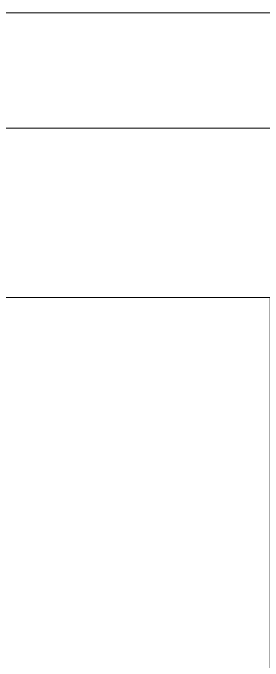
# Model space of a CAD drawing. Header units: millimetres. Extents: x -2171 to 1563, y -1758 to -1505.
# Drawn here: x -145.52 to -143.45, y -1737.28 to -1731.93 of the extents above; entities that cross this region are included whole.
import ezdxf

# ---------------------------------------------------------------- set-up
doc = ezdxf.new("R2010")
doc.units = ezdxf.units.MM
doc.linetypes.add('Wipeout_Contour', pattern=[1000, 0, -1000])
doc.layers.add('Structural - Bearing', color=7, linetype='Continuous')
doc.layers.add('Structural - Bearing_Pen_No__87', color=251, linetype='Continuous', lineweight=9, true_color=0x6a6a6a)

# ---------------------------------------------------------------- blocks, each defined once
blk = doc.blocks.new('Section Element_114_1')
at = {"color": 254, "linetype": 'Wipeout_Contour', "lineweight": 0, "ltscale": 138287.455125}
blk.add_wipeout([(9892, 16920), (9892, 20220), (7192, 20220), (7192, 17220), (7600, 17220), (7600, 17070), (7600, 16920)], dxfattribs=at).dxf.layer = 'Structural - Bearing'
at = {"layer": 'Structural - Bearing_Pen_No__87', "color": 251, "linetype": 'Continuous', "lineweight": 9, "true_color": 0x6a6a6a}
blk.add_line((9892, 16920), (9892, 20220), dxfattribs=at)
blk = doc.blocks.new('Section Element_441_1')
at = {"color": 254, "linetype": 'Wipeout_Contour', "lineweight": 0, "ltscale": 118406.891349}
blk.add_wipeout([(10760.7, 22570), (6962, 22570), (6962, 21620), (7612, 21620), (10760.7, 21620)], dxfattribs=at).dxf.layer = 'Structural - Bearing'
at = {"layer": 'Structural - Bearing_Pen_No__87', "color": 251, "linetype": 'Continuous', "lineweight": 9, "true_color": 0x6a6a6a}
for p in [(6962, 22570), (10760.7, 21620)]:
    blk.add_line(p, (10760.7, 22570), dxfattribs=at)
blk = doc.blocks.new('Section Element_443_1')
at = {"color": 254, "linetype": 'Wipeout_Contour', "lineweight": 0, "ltscale": 91572.595399}
blk.add_wipeout([(7612, 20220), (10751.4, 20220), (10751.4, 21620), (7612, 21620)], dxfattribs=at).dxf.layer = 'Structural - Bearing'
at = {"layer": 'Structural - Bearing_Pen_No__87', "color": 251, "linetype": 'Continuous', "lineweight": 9, "true_color": 0x6a6a6a}
for p, q in [((10751.4, 21620), (7612, 21620)), ((10751.4, 20220), (7612, 20220))]:
    blk.add_line(p, q, dxfattribs=at)

msp = doc.modelspace()

# ---------------------------------------------------------------- block references
at = {"layer": 'Structural - Bearing', "lineweight": 0, "xscale": 0.001, "yscale": 0.001, "zscale": 0.001}
for name in ['Section Element_441_1', 'Section Element_114_1']:
    msp.add_blockref(name, (-153.2853, -1754.5041), dxfattribs=at)

# ---------------------------------------------------------------- next in the draw order: block references
msp.add_blockref('Section Element_443_1', (-153.2853, -1754.5041), dxfattribs=at)

doc.saveas('drawing.dxf')
